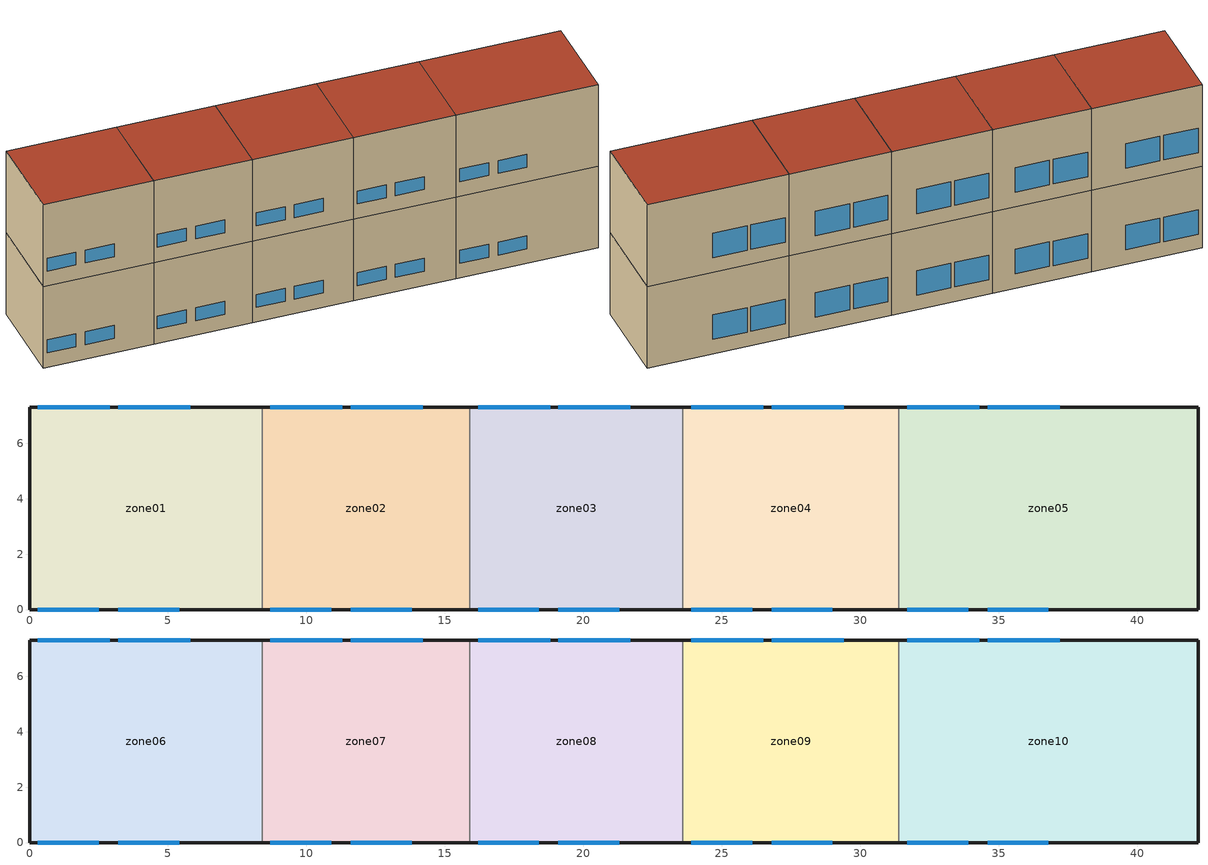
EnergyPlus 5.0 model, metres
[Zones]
zone01
 floor ground (GROUND_FLOOR): 8.4,7.3 8.4,0 0,0 0,7.3 z0
 wall outside (EXT_WALL): 8.4,7.3 0,7.3 0,0 8.4,0 z0:7
 wall to zone02 (ADJ_WALL): 8.4,0 8.4,7.3 z0:7
 window (EXT_WINDOW1): 0.3,0 2.5,0 / 3.2,0 5.4,0 z1.25:2.35; 2.9,7.3 0.3,7.3 / 5.8,7.3 3.2,7.3 z1.25:3.35
 ceiling to zone06 (ADJ_CEILING): 0,7.3 0,0 8.4,0 8.4,7.3 z7
zone02
 floor ground (GROUND_FLOOR): 15.9,7.3 15.9,0 8.4,0 8.4,7.3 z0
 wall outside (EXT_WALL): 15.9,7.3 8.4,7.3 / 8.4,0 15.9,0 z0:7
 wall to zone03 (ADJ_WALL): 15.9,0 15.9,7.3 z0:7
 wall to zone01 (ADJ_WALL): 8.4,7.3 8.4,0 z0:7
 window (EXT_WINDOW1): 8.7,0 10.9,0 / 11.6,0 13.8,0 z1.25:2.35; 11.3,7.3 8.7,7.3 / 14.2,7.3 11.6,7.3 z1.25:3.35
 ceiling to zone07 (ADJ_CEILING): 8.4,7.3 8.4,0 15.9,0 15.9,7.3 z7
zone03
 floor ground (GROUND_FLOOR): 23.6,7.3 23.6,0 15.9,0 15.9,7.3 z0
 wall outside (EXT_WALL): 23.6,7.3 15.9,7.3 / 15.9,0 23.6,0 z0:7
 wall to zone04 (ADJ_WALL): 23.6,0 23.6,7.3 z0:7
 wall to zone02 (ADJ_WALL): 15.9,7.3 15.9,0 z0:7
 window (EXT_WINDOW1): 16.2,0 18.4,0 / 19.1,0 21.3,0 z1.25:2.35; 18.8,7.3 16.2,7.3 / 21.7,7.3 19.1,7.3 z1.25:3.35
 ceiling to zone08 (ADJ_CEILING): 15.9,7.3 15.9,0 23.6,0 23.6,7.3 z7
zone04
 floor ground (GROUND_FLOOR): 31.4,7.3 31.4,0 23.6,0 23.6,7.3 z0
 wall outside (EXT_WALL): 31.4,7.3 23.6,7.3 / 23.6,0 31.4,0 z0:7
 wall to zone05 (ADJ_WALL): 31.4,0 31.4,7.3 z0:7
 wall to zone03 (ADJ_WALL): 23.6,7.3 23.6,0 z0:7
 window (EXT_WINDOW1): 23.9,0 26.1,0 / 26.8,0 29,0 z1.25:2.35; 26.5,7.3 23.9,7.3 / 29.4,7.3 26.8,7.3 z1.25:3.35
 ceiling to zone09 (ADJ_CEILING): 23.6,7.3 23.6,0 31.4,0 31.4,7.3 z7
zone05
 floor ground (GROUND_FLOOR): 42.2,7.3 42.2,0 31.4,0 31.4,7.3 z0
 wall outside (EXT_WALL): 31.4,0 42.2,0 42.2,7.3 31.4,7.3 z0:7
 wall to zone04 (ADJ_WALL): 31.4,7.3 31.4,0 z0:7
 window (EXT_WINDOW1): 31.7,0 33.9,0 / 34.6,0 36.8,0 z1.25:2.35; 34.3,7.3 31.7,7.3 / 37.2,7.3 34.6,7.3 z1.25:3.35
 ceiling to zone10 (ADJ_CEILING): 31.4,7.3 31.4,0 42.2,0 42.2,7.3 z7
zone06
 floor to zone01 (ADJ_CEILING): 8.4,7.3 8.4,0 0,0 0,7.3 z7
 wall outside (EXT_WALL): 8.4,7.3 0,7.3 0,0 8.4,0 z7:14
 wall to zone07 (ADJ_WALL): 8.4,0 8.4,7.3 z7:14
 window (EXT_WINDOW1): 0.3,0 2.5,0 / 3.2,0 5.4,0 z8.25:9.35; 2.9,7.3 0.3,7.3 / 5.8,7.3 3.2,7.3 z8.25:10.35
 roof outside (EXT_ROOF): 0,7.3 0,0 8.4,0 8.4,7.3 z14
zone07
 floor to zone02 (ADJ_CEILING): 15.9,7.3 15.9,0 8.4,0 8.4,7.3 z7
 wall outside (EXT_WALL): 15.9,7.3 8.4,7.3 / 8.4,0 15.9,0 z7:14
 wall to zone08 (ADJ_WALL): 15.9,0 15.9,7.3 z7:14
 wall to zone06 (ADJ_WALL): 8.4,7.3 8.4,0 z7:14
 window (EXT_WINDOW1): 8.7,0 10.9,0 / 11.6,0 13.8,0 z8.25:9.35; 11.3,7.3 8.7,7.3 / 14.2,7.3 11.6,7.3 z8.25:10.35
 roof outside (EXT_ROOF): 8.4,7.3 8.4,0 15.9,0 15.9,7.3 z14
zone08
 floor to zone03 (ADJ_CEILING): 23.6,7.3 23.6,0 15.9,0 15.9,7.3 z7
 wall outside (EXT_WALL): 23.6,7.3 15.9,7.3 / 15.9,0 23.6,0 z7:14
 wall to zone09 (ADJ_WALL): 23.6,0 23.6,7.3 z7:14
 wall to zone07 (ADJ_WALL): 15.9,7.3 15.9,0 z7:14
 window (EXT_WINDOW1): 16.2,0 18.4,0 / 19.1,0 21.3,0 z8.25:9.35; 18.8,7.3 16.2,7.3 / 21.7,7.3 19.1,7.3 z8.25:10.35
 roof outside (EXT_ROOF): 15.9,7.3 15.9,0 23.6,0 23.6,7.3 z14
zone09
 floor to zone04 (ADJ_CEILING): 31.4,7.3 31.4,0 23.6,0 23.6,7.3 z7
 wall outside (EXT_WALL): 31.4,7.3 23.6,7.3 / 23.6,0 31.4,0 z7:14
 wall to zone10 (ADJ_WALL): 31.4,0 31.4,7.3 z7:14
 wall to zone08 (ADJ_WALL): 23.6,7.3 23.6,0 z7:14
 window (EXT_WINDOW1): 23.9,0 26.1,0 / 26.8,0 29,0 z8.25:9.35; 26.5,7.3 23.9,7.3 / 29.4,7.3 26.8,7.3 z8.25:10.35
 roof outside (EXT_ROOF): 23.6,7.3 23.6,0 31.4,0 31.4,7.3 z14
zone10
 floor to zone05 (ADJ_CEILING): 42.2,7.3 42.2,0 31.4,0 31.4,7.3 z7
 wall outside (EXT_WALL): 31.4,0 42.2,0 42.2,7.3 31.4,7.3 z7:14
 wall to zone09 (ADJ_WALL): 31.4,7.3 31.4,0 z7:14
 window (EXT_WINDOW1): 31.7,0 33.9,0 / 34.6,0 36.8,0 z8.25:9.35; 34.3,7.3 31.7,7.3 / 37.2,7.3 34.6,7.3 z8.25:10.35
 roof outside (EXT_ROOF): 31.4,7.3 31.4,0 42.2,0 42.2,7.3 z14
[Building]
TRNSYS18: North Axis {deg}=0; Terrain=City; Loads Convergence Tolerance Value=0; Temperature Convergence Tolerance Value {deltaC}=0; Solar Distribution=FullInteriorAndExterior; Maximum Number of Warmup Days=0
[Site:Location]
not used: Latitude {deg}=0; Longitude {deg}=0; Time Zone {hr}=0; Elevation {m}=0
[Construction]
GROUND_FLOOR; EXT_WALL; EXT_ROOF; ADJ_WALL; ADJ_CEILING; EXT_WINDOW1: 
[WindowProperty:ShadingControl]
ESHADE=0; ISHADE=INPUT 1*MAX_ISHADE : SHADECNTRL=ISHADE_INTERNAL
[SurfaceProperty:OtherSideCoefficients]
BOUNDARY=IDENTICAL; BOUNDARY=INPUT 1*TBOUNDARY; BOUNDARY=INPUT 1*TBOUNDARY_2; BOUNDARY=INPUT 1*TBOUNDARY_3; BOUNDARY=INPUT 1*TGROUND; BOUNDARY=20; BOUNDARY=15
[Zone] Multiplier=1
zone01; zone02; zone03; zone04; zone05; zone06; zone07; zone08; zone09; zone10
